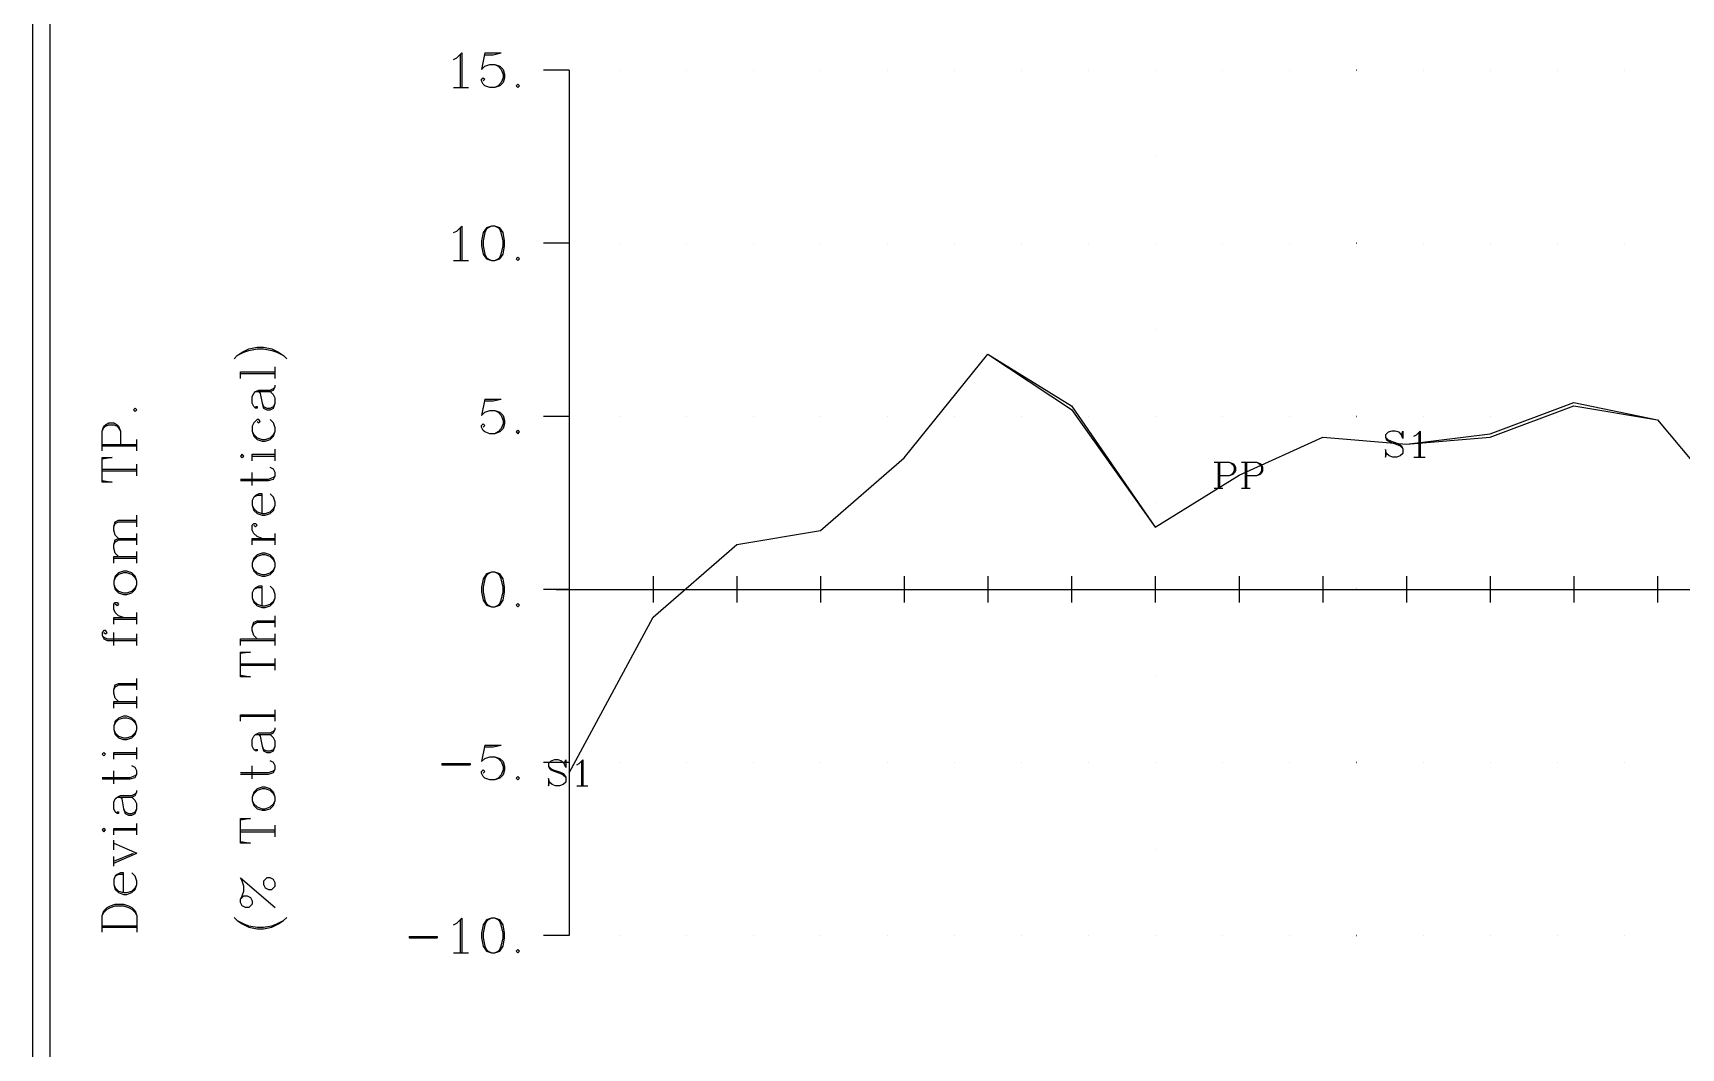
# Model space of a CAD drawing. Extents: x 10 to 200, y 0 to 250.
# Drawn here: x 10 to 105.3, y 134.5 to 193.2 of the extents above; entities that cross this region are included whole.
import ezdxf

# ---------------------------------------------------------------- set-up
doc = ezdxf.new("R2010")
doc.units = 0
doc.linetypes.add('1', pattern=[0])
for name, color, linetype in [('1', 7, '1'), ('2', 7, '1'), ('3', 7, '1')]:
    doc.layers.add(name, color=color, linetype=linetype)

msp = doc.modelspace()

# ---------------------------------------------------------------- linework, layer by layer
at = {"layer": '1'}
for p, q in [((34.69, 191.9), (34.69, 190)), ((36.12, 192), (35.93, 191.05)), ((36.12, 192), (37.07, 192)), ((41, 191), (39.5, 191)), ((41, 191), (41, 141)), ((34.31, 190), (35.17, 190)), ((34.69, 181.9), (34.69, 180)), ((41, 181), (39.5, 181)), ((34.31, 180), (35.17, 180)), ((22, 173.57), (24, 173.57)), ((22, 173.19), (22, 173.57)), ((22, 173.48), (24, 173.48)), ((24, 173.19), (24, 173.86)), ((36.12, 172), (35.93, 171.05)), ((36.12, 172), (37.07, 172)), ((41, 171), (39.5, 171)), ((16, 169), (16, 169.67)), ((90.1, 170.08), (90.1, 168.65)), ((14, 169.38), (16, 169.38)), ((14, 169.29), (16, 169.29)), ((22.67, 168.81), (24, 168.81)), ((22.67, 168.43), (22.67, 168.81)), ((22.67, 168.71), (24, 168.71)), ((24, 168.43), (24, 169.1)), ((89.82, 168.65), (90.46, 168.65)), ((14, 167.95), (16, 167.95)), ((14, 167.86), (16, 167.86)), ((16, 167.57), (16, 168.24)), ((22.67, 167), (22.67, 167.76)), ((78.5, 168.35), (78.5, 166.85)), ((78.57, 168.35), (78.57, 166.85)), ((80.07, 168.35), (80.07, 166.85)), ((80.14, 168.35), (80.14, 166.85)), ((78.28, 166.85), (78.78, 166.85)), ((79.85, 166.85), (80.35, 166.85)), ((16, 164.62), (16, 165.29)), ((16, 163.57), (16, 164.24)), ((22.67, 163.95), (24, 163.95)), ((22.67, 163.57), (22.67, 163.95)), ((22.67, 163.86), (24, 163.86)), ((24, 163.57), (24, 164.24)), ((14.67, 162.9), (16, 162.9)), ((14.67, 162.52), (14.67, 162.9)), ((16, 162.52), (16, 163.19)), ((14.67, 162.81), (16, 162.81)), ((41, 161), (39.5, 161)), ((40.24, 161), (41.76, 161)), ((41, 161.76), (41, 160.24)), ((45.08, 161), (46.6, 161)), ((45.84, 161.76), (45.84, 160.24)), ((49.92, 161), (51.44, 161)), ((50.68, 161.76), (50.68, 160.24)), ((54.75, 161), (56.28, 161)), ((55.52, 161.76), (55.52, 160.24)), ((59.59, 161), (61.12, 161)), ((60.35, 161.76), (60.35, 160.24)), ((64.43, 161), (65.96, 161)), ((65.19, 161.76), (65.19, 160.24)), ((69.27, 161), (70.79, 161)), ((70.03, 161.76), (70.03, 160.24)), ((74.11, 161), (75.63, 161)), ((74.87, 161.76), (74.87, 160.24)), ((78.95, 161), (80.47, 161)), ((79.71, 161.76), (79.71, 160.24)), ((83.79, 161), (85.31, 161)), ((84.55, 161.76), (84.55, 160.24)), ((88.63, 161), (90.15, 161)), ((89.39, 161.76), (89.39, 160.24)), ((93.46, 161), (94.99, 161)), ((94.23, 161.76), (94.23, 160.24)), ((98.3, 161), (99.83, 161)), ((99.06, 161.76), (99.06, 160.24)), ((103.14, 161), (104.67, 161)), ((103.9, 161.76), (103.9, 160.24)), ((14.67, 159.38), (16, 159.38)), ((14.67, 159), (14.67, 159.38)), ((14.67, 159.29), (16, 159.29)), ((16, 159), (16, 159.67)), ((24, 158.81), (24, 159.48)), ((14.67, 157.76), (14.67, 158.52)), ((16, 157.76), (16, 158.43)), ((22, 158.14), (24, 158.14)), ((22, 157.76), (22, 158.14)), ((24, 157.76), (24, 158.43)), ((22, 158.05), (24, 158.05)), ((22, 156.71), (24, 156.71)), ((22, 156.62), (24, 156.62)), ((24, 156.33), (24, 157)), ((16, 155.19), (16, 155.86)), ((14.67, 154.52), (16, 154.52)), ((14.67, 154.14), (14.67, 154.52)), ((14.67, 154.43), (16, 154.43)), ((16, 154.14), (16, 154.81)), ((22, 153.76), (24, 153.76)), ((22, 153.38), (22, 153.76)), ((22, 153.67), (24, 153.67)), ((24, 153.38), (24, 154.05)), ((14.67, 151.57), (16, 151.57)), ((14.67, 151.19), (14.67, 151.57)), ((14.67, 151.48), (16, 151.48)), ((16, 151.19), (16, 151.86)), ((36.12, 152), (35.93, 151.05)), ((36.12, 152), (37.07, 152)), ((14.67, 149.76), (14.67, 150.52)), ((22.67, 150.05), (22.67, 150.81)), ((41, 151), (39.5, 151)), ((41.71, 151.08), (41.71, 149.65)), ((41.43, 149.65), (42.07, 149.65)), ((14.67, 147.19), (16, 147.19)), ((14.67, 146.81), (14.67, 147.19)), ((14.67, 147.1), (16, 147.1)), ((16, 146.81), (16, 147.48)), ((22, 147.1), (24, 147.1)), ((22, 147), (24, 147)), ((24, 146.71), (24, 147.38)), ((14.67, 145.95), (14.67, 146.52)), ((14.67, 146.33), (16, 145.76)), ((14.67, 145.19), (16, 145.76)), ((14.67, 145.29), (15.81, 145.76)), ((14.67, 145), (14.67, 145.57)), ((22, 144.33), (24, 142.62)), ((14, 141.57), (16, 141.57)), ((14, 141.48), (16, 141.48)), ((34.69, 141.9), (34.69, 140)), ((41, 141), (39.5, 141)), ((34.31, 140), (35.17, 140))]:
    msp.add_line(p, q, dxfattribs=at)
for points in [[(34.31, 191.62), (34.5, 191.71), (34.79, 192), (34.79, 190)], [(36.12, 191.9), (36.6, 191.9), (37.07, 192)], [(35.93, 191.05), (36.12, 191.24), (36.4, 191.33), (36.69, 191.33), (36.98, 191.24), (37.17, 191.05), (37.26, 190.76), (37.26, 190.57), (37.17, 190.29), (36.98, 190.1), (36.69, 190), (36.4, 190), (36.12, 190.1), (36.02, 190.19), (35.93, 190.38), (35.93, 190.48), (36.02, 190.57), (36.12, 190.48), (36.02, 190.38)], [(36.69, 191.33), (36.88, 191.24), (37.07, 191.05), (37.17, 190.76), (37.17, 190.57), (37.07, 190.29), (36.88, 190.1), (36.69, 190)], [(38.02, 190.19), (37.93, 190.1), (38.02, 190), (38.12, 190.1), (38.02, 190.19)], [(34.31, 181.62), (34.5, 181.71), (34.79, 182), (34.79, 180)], [(36.5, 182), (36.21, 181.9), (36.02, 181.62), (35.93, 181.14), (35.93, 180.86), (36.02, 180.38), (36.21, 180.1), (36.5, 180), (36.69, 180), (36.98, 180.1), (37.17, 180.38), (37.26, 180.86), (37.26, 181.14), (37.17, 181.62), (36.98, 181.9), (36.69, 182), (36.5, 182)], [(36.5, 182), (36.31, 181.9), (36.21, 181.81), (36.12, 181.62), (36.02, 181.14), (36.02, 180.86), (36.12, 180.38), (36.21, 180.19), (36.31, 180.1), (36.5, 180)], [(36.69, 180), (36.88, 180.1), (36.98, 180.19), (37.07, 180.38), (37.17, 180.86), (37.17, 181.14), (37.07, 181.62), (36.98, 181.81), (36.88, 181.9), (36.69, 182)], [(38.02, 180.19), (37.93, 180.1), (38.02, 180), (38.12, 180.1), (38.02, 180.19)], [(21.62, 174.33), (21.81, 174.52), (22.1, 174.71), (22.48, 174.9), (22.95, 175), (23.33, 175), (23.81, 174.9), (24.19, 174.71), (24.48, 174.52), (24.67, 174.33)], [(21.81, 174.52), (22.19, 174.71), (22.48, 174.81), (22.95, 174.9), (23.33, 174.9), (23.81, 174.81), (24.1, 174.71), (24.48, 174.52)], [(41, 150.4), (45.84, 159.4), (50.68, 163.6), (55.52, 164.4), (60.35, 168.6), (65.19, 174.6), (70.03, 171.4), (74.87, 164.6), (79.71, 167.6), (84.55, 169.8), (89.39, 169.4), (94.23, 170), (99.06, 171.8), (103.9, 170.8), (108.74, 165)], [(41, 150.4), (45.84, 159.4), (50.68, 163.6), (55.52, 164.4), (60.35, 168.6), (65.19, 174.6), (70.03, 171.6), (74.87, 164.6), (79.71, 167.6), (84.55, 169.8), (89.39, 169.4), (94.23, 169.8), (99.06, 171.6), (103.9, 170.8), (108.74, 165)], [(22.86, 171.57), (22.95, 171.57), (22.95, 171.48), (22.86, 171.48), (22.76, 171.57), (22.67, 171.76), (22.67, 172.14), (22.76, 172.33), (22.86, 172.43), (23.05, 172.52), (23.71, 172.52), (23.9, 172.62), (24, 172.71)], [(22.86, 172.43), (23.71, 172.43), (23.9, 172.52), (24, 172.71), (24, 172.81)], [(23.05, 172.43), (23.14, 172.33), (23.24, 171.76), (23.33, 171.48), (23.52, 171.38), (23.71, 171.38), (23.9, 171.48), (24, 171.76), (24, 172.05), (23.9, 172.24), (23.71, 172.43)], [(15.81, 171.38), (15.9, 171.29), (16, 171.38), (15.9, 171.48), (15.81, 171.38)], [(23.24, 171.76), (23.33, 171.57), (23.52, 171.48), (23.71, 171.48), (23.9, 171.57), (24, 171.76)], [(36.12, 171.9), (36.6, 171.9), (37.07, 172)], [(14, 169), (14, 170.14), (14.1, 170.43), (14.19, 170.52), (14.38, 170.62), (14.67, 170.62), (14.86, 170.52), (14.95, 170.43), (15.05, 170.14), (15.05, 169.38)], [(14, 170.14), (14.1, 170.33), (14.19, 170.43), (14.38, 170.52), (14.67, 170.52), (14.86, 170.43), (14.95, 170.33), (15.05, 170.14)], [(22.95, 170.71), (23.05, 170.62), (23.14, 170.71), (23.05, 170.81), (22.95, 170.81), (22.76, 170.62), (22.67, 170.43), (22.67, 170.14), (22.76, 169.86), (22.95, 169.67), (23.24, 169.57), (23.43, 169.57), (23.71, 169.67), (23.9, 169.86), (24, 170.14), (24, 170.33), (23.9, 170.62), (23.71, 170.81)], [(35.93, 171.05), (36.12, 171.24), (36.4, 171.33), (36.69, 171.33), (36.98, 171.24), (37.17, 171.05), (37.26, 170.76), (37.26, 170.57), (37.17, 170.29), (36.98, 170.1), (36.69, 170), (36.4, 170), (36.12, 170.1), (36.02, 170.19), (35.93, 170.38), (35.93, 170.48), (36.02, 170.57), (36.12, 170.48), (36.02, 170.38)], [(36.69, 171.33), (36.88, 171.24), (37.07, 171.05), (37.17, 170.76), (37.17, 170.57), (37.07, 170.29), (36.88, 170.1), (36.69, 170)], [(22.67, 170.14), (22.76, 169.95), (22.95, 169.76), (23.24, 169.67), (23.43, 169.67), (23.71, 169.76), (23.9, 169.95), (24, 170.14)], [(38.02, 170.19), (37.93, 170.1), (38.02, 170), (38.12, 170.1), (38.02, 170.19)], [(89.1, 169.94), (89.17, 170.15), (89.17, 169.72), (89.1, 169.94), (88.96, 170.08), (88.74, 170.15), (88.53, 170.15), (88.32, 170.08), (88.17, 169.94), (88.17, 169.79), (88.24, 169.65), (88.32, 169.58), (88.46, 169.51), (88.89, 169.36), (89.03, 169.29), (89.17, 169.15)], [(88.17, 169.79), (88.32, 169.65), (88.46, 169.58), (88.89, 169.44), (89.03, 169.36), (89.1, 169.29), (89.17, 169.15), (89.17, 168.86), (89.03, 168.72), (88.82, 168.65), (88.6, 168.65), (88.39, 168.72), (88.24, 168.86), (88.17, 169.08), (88.17, 168.65), (88.24, 168.86)], [(89.82, 169.86), (89.96, 169.94), (90.17, 170.15), (90.17, 168.65)], [(14, 167.29), (14.57, 167.19), (14, 167.19), (14, 168.62), (14.57, 168.62), (14, 168.52)], [(22, 168.71), (22.1, 168.62), (22.19, 168.71), (22.1, 168.81), (22, 168.71)], [(22, 167.29), (23.62, 167.29), (23.9, 167.38), (24, 167.57), (24, 167.76), (23.9, 167.95), (23.71, 168.05)], [(78.28, 168.35), (79.14, 168.35), (79.35, 168.28), (79.42, 168.21), (79.5, 168.06), (79.5, 167.85), (79.42, 167.71), (79.35, 167.64), (79.14, 167.56), (78.57, 167.56)], [(79.14, 168.35), (79.28, 168.28), (79.35, 168.21), (79.42, 168.06), (79.42, 167.85), (79.35, 167.71), (79.28, 167.64), (79.14, 167.56)], [(79.85, 168.35), (80.71, 168.35), (80.92, 168.28), (81, 168.21), (81.07, 168.06), (81.07, 167.85), (81, 167.71), (80.92, 167.64), (80.71, 167.56), (80.14, 167.56)], [(80.71, 168.35), (80.85, 168.28), (80.92, 168.21), (81, 168.06), (81, 167.85), (80.92, 167.71), (80.85, 167.64), (80.71, 167.56)], [(22, 167.38), (23.62, 167.38), (23.9, 167.48), (24, 167.57)], [(23.24, 165.38), (23.24, 166.52), (23.05, 166.52), (22.86, 166.43), (22.76, 166.33), (22.67, 166.14), (22.67, 165.86), (22.76, 165.57), (22.95, 165.38), (23.24, 165.29), (23.43, 165.29), (23.71, 165.38), (23.9, 165.57), (24, 165.86), (24, 166.05), (23.9, 166.33), (23.71, 166.52)], [(22.67, 165.86), (22.76, 165.67), (22.95, 165.48), (23.24, 165.38), (23.43, 165.38), (23.71, 165.48), (23.9, 165.67), (24, 165.86)], [(23.24, 166.43), (22.95, 166.43), (22.76, 166.33)], [(14.95, 163.95), (14.76, 164.14), (14.67, 164.43), (14.67, 164.62), (14.76, 164.9), (14.95, 165), (16, 165)], [(14.67, 164.62), (14.76, 164.81), (14.95, 164.9), (16, 164.9)], [(23.24, 163.95), (22.95, 164.05), (22.76, 164.24), (22.67, 164.43), (22.67, 164.71), (22.76, 164.81), (22.86, 164.81), (22.95, 164.71), (22.86, 164.62), (22.76, 164.71)], [(14.95, 162.9), (14.76, 163.1), (14.67, 163.38), (14.67, 163.57), (14.76, 163.86), (14.95, 163.95), (16, 163.95)], [(14.67, 163.57), (14.76, 163.76), (14.95, 163.86), (16, 163.86)], [(22.67, 162.33), (22.76, 162.05), (22.95, 161.86), (23.24, 161.76), (23.43, 161.76), (23.71, 161.86), (23.9, 162.05), (24, 162.33), (24, 162.52), (23.9, 162.81), (23.71, 163), (23.43, 163.1), (23.24, 163.1), (22.95, 163), (22.76, 162.81), (22.67, 162.52), (22.67, 162.33)], [(24, 162.52), (23.9, 162.71), (23.71, 162.9), (23.43, 163), (23.24, 163), (22.95, 162.9), (22.76, 162.71), (22.67, 162.52)], [(14.67, 161.29), (14.76, 161), (14.95, 160.81), (15.24, 160.71), (15.43, 160.71), (15.71, 160.81), (15.9, 161), (16, 161.29), (16, 161.48), (15.9, 161.76), (15.71, 161.95), (15.43, 162.05), (15.24, 162.05), (14.95, 161.95), (14.76, 161.76), (14.67, 161.48), (14.67, 161.29)], [(16, 161.48), (15.9, 161.67), (15.71, 161.86), (15.43, 161.95), (15.24, 161.95), (14.95, 161.86), (14.76, 161.67), (14.67, 161.48)], [(22.67, 162.33), (22.76, 162.14), (22.95, 161.95), (23.24, 161.86), (23.43, 161.86), (23.71, 161.95), (23.9, 162.14), (24, 162.33)], [(36.5, 162), (36.21, 161.9), (36.02, 161.62), (35.93, 161.14), (35.93, 160.86), (36.02, 160.38), (36.21, 160.1), (36.5, 160), (36.69, 160), (36.98, 160.1), (37.17, 160.38), (37.26, 160.86), (37.26, 161.14), (37.17, 161.62), (36.98, 161.9), (36.69, 162), (36.5, 162)], [(36.5, 162), (36.31, 161.9), (36.21, 161.81), (36.12, 161.62), (36.02, 161.14), (36.02, 160.86), (36.12, 160.38), (36.21, 160.19), (36.31, 160.1), (36.5, 160)], [(36.69, 160), (36.88, 160.1), (36.98, 160.19), (37.07, 160.38), (37.17, 160.86), (37.17, 161.14), (37.07, 161.62), (36.98, 161.81), (36.88, 161.9), (36.69, 162)], [(14.67, 161.29), (14.76, 161.1), (14.95, 160.9), (15.24, 160.81), (15.43, 160.81), (15.71, 160.9), (15.9, 161.1), (16, 161.29)], [(23.24, 160.05), (23.24, 161.19), (23.05, 161.19), (22.86, 161.1), (22.76, 161), (22.67, 160.81), (22.67, 160.52), (22.76, 160.24), (22.95, 160.05), (23.24, 159.95), (23.43, 159.95), (23.71, 160.05), (23.9, 160.24), (24, 160.52), (24, 160.71), (23.9, 161), (23.71, 161.19)], [(23.24, 161.1), (22.95, 161.1), (22.76, 161)], [(41, 161), (45.84, 161), (50.68, 161), (55.52, 161), (60.35, 161), (65.19, 161), (70.03, 161), (74.87, 161), (79.71, 161), (84.55, 161), (89.39, 161), (94.23, 161), (99.06, 161), (103.9, 161), (108.74, 161)], [(15.24, 159.38), (14.95, 159.48), (14.76, 159.67), (14.67, 159.86), (14.67, 160.14), (14.76, 160.24), (14.86, 160.24), (14.95, 160.14), (14.86, 160.05), (14.76, 160.14)], [(22.67, 160.52), (22.76, 160.33), (22.95, 160.14), (23.24, 160.05), (23.43, 160.05), (23.71, 160.14), (23.9, 160.33), (24, 160.52)], [(38.02, 160.19), (37.93, 160.1), (38.02, 160), (38.12, 160.1), (38.02, 160.19)], [(22.95, 158.14), (22.76, 158.33), (22.67, 158.62), (22.67, 158.81), (22.76, 159.1), (22.95, 159.19), (24, 159.19)], [(22.67, 158.81), (22.76, 159), (22.95, 159.1), (24, 159.1)], [(14.1, 158.52), (14.19, 158.43), (14.29, 158.52), (14.19, 158.62), (14.1, 158.62), (14, 158.52), (14, 158.33), (14.1, 158.14), (14.29, 158.05), (16, 158.05)], [(14, 158.33), (14.1, 158.24), (14.29, 158.14), (16, 158.14)], [(22, 156.05), (22.57, 155.95), (22, 155.95), (22, 157.38), (22.57, 157.38), (22, 157.29)], [(14.95, 154.52), (14.76, 154.71), (14.67, 155), (14.67, 155.19), (14.76, 155.48), (14.95, 155.57), (16, 155.57)], [(14.67, 155.19), (14.76, 155.38), (14.95, 155.48), (16, 155.48)], [(14.67, 152.9), (14.76, 152.62), (14.95, 152.43), (15.24, 152.33), (15.43, 152.33), (15.71, 152.43), (15.9, 152.62), (16, 152.9), (16, 153.1), (15.9, 153.38), (15.71, 153.57), (15.43, 153.67), (15.24, 153.67), (14.95, 153.57), (14.76, 153.38), (14.67, 153.1), (14.67, 152.9)], [(16, 153.1), (15.9, 153.29), (15.71, 153.48), (15.43, 153.57), (15.24, 153.57), (14.95, 153.48), (14.76, 153.29), (14.67, 153.1)], [(14.67, 152.9), (14.76, 152.71), (14.95, 152.52), (15.24, 152.43), (15.43, 152.43), (15.71, 152.52), (15.9, 152.71), (16, 152.9)], [(22.86, 151.76), (22.95, 151.76), (22.95, 151.67), (22.86, 151.67), (22.76, 151.76), (22.67, 151.95), (22.67, 152.33), (22.76, 152.52), (22.86, 152.62), (23.05, 152.71), (23.71, 152.71), (23.9, 152.81), (24, 152.9)], [(22.86, 152.62), (23.71, 152.62), (23.9, 152.71), (24, 152.9), (24, 153)], [(23.05, 152.62), (23.14, 152.52), (23.24, 151.95), (23.33, 151.67), (23.52, 151.57), (23.71, 151.57), (23.9, 151.67), (24, 151.95), (24, 152.24), (23.9, 152.43), (23.71, 152.62)], [(14, 151.48), (14.1, 151.38), (14.19, 151.48), (14.1, 151.57), (14, 151.48)], [(23.24, 151.95), (23.33, 151.76), (23.52, 151.67), (23.71, 151.67), (23.9, 151.76), (24, 151.95)], [(36.12, 151.9), (36.6, 151.9), (37.07, 152)], [(14, 150.05), (15.62, 150.05), (15.9, 150.14), (16, 150.33), (16, 150.52), (15.9, 150.71), (15.71, 150.81)], [(22, 150.33), (23.62, 150.33), (23.9, 150.43), (24, 150.62), (24, 150.81), (23.9, 151), (23.71, 151.1)], [(22, 150.43), (23.62, 150.43), (23.9, 150.52), (24, 150.62)], [(33.64, 150.95), (35.26, 150.95), (35.26, 150.86)], [(33.64, 150.95), (33.64, 150.86), (35.26, 150.86)], [(35.93, 151.05), (36.12, 151.24), (36.4, 151.33), (36.69, 151.33), (36.98, 151.24), (37.17, 151.05), (37.26, 150.76), (37.26, 150.57), (37.17, 150.29), (36.98, 150.1), (36.69, 150), (36.4, 150), (36.12, 150.1), (36.02, 150.19), (35.93, 150.38), (35.93, 150.48), (36.02, 150.57), (36.12, 150.48), (36.02, 150.38)], [(36.69, 151.33), (36.88, 151.24), (37.07, 151.05), (37.17, 150.76), (37.17, 150.57), (37.07, 150.29), (36.88, 150.1), (36.69, 150)], [(40.71, 150.94), (40.79, 151.15), (40.79, 150.72), (40.71, 150.94), (40.57, 151.08), (40.36, 151.15), (40.14, 151.15), (39.93, 151.08), (39.79, 150.94), (39.79, 150.79), (39.86, 150.65), (39.93, 150.58), (40.07, 150.51), (40.5, 150.36), (40.64, 150.29), (40.79, 150.15)], [(39.79, 150.79), (39.93, 150.65), (40.07, 150.58), (40.5, 150.44), (40.64, 150.36), (40.71, 150.29), (40.79, 150.15), (40.79, 149.86), (40.64, 149.72), (40.43, 149.65), (40.21, 149.65), (40, 149.72), (39.86, 149.86), (39.79, 150.08), (39.79, 149.65), (39.86, 149.86)], [(41.43, 150.86), (41.57, 150.94), (41.79, 151.15), (41.79, 149.65)], [(14, 150.14), (15.62, 150.14), (15.9, 150.24), (16, 150.33)], [(22.67, 148.81), (22.76, 148.52), (22.95, 148.33), (23.24, 148.24), (23.43, 148.24), (23.71, 148.33), (23.9, 148.52), (24, 148.81), (24, 149), (23.9, 149.29), (23.71, 149.48), (23.43, 149.57), (23.24, 149.57), (22.95, 149.48), (22.76, 149.29), (22.67, 149), (22.67, 148.81)], [(38.02, 150.19), (37.93, 150.1), (38.02, 150), (38.12, 150.1), (38.02, 150.19)], [(14.86, 148.14), (14.95, 148.14), (14.95, 148.05), (14.86, 148.05), (14.76, 148.14), (14.67, 148.33), (14.67, 148.71), (14.76, 148.9), (14.86, 149), (15.05, 149.1), (15.71, 149.1), (15.9, 149.19), (16, 149.29)], [(14.86, 149), (15.71, 149), (15.9, 149.1), (16, 149.29), (16, 149.38)], [(15.05, 149), (15.14, 148.9), (15.24, 148.33), (15.33, 148.05), (15.52, 147.95), (15.71, 147.95), (15.9, 148.05), (16, 148.33), (16, 148.62), (15.9, 148.81), (15.71, 149)], [(24, 149), (23.9, 149.19), (23.71, 149.38), (23.43, 149.48), (23.24, 149.48), (22.95, 149.38), (22.76, 149.19), (22.67, 149)], [(22.67, 148.81), (22.76, 148.62), (22.95, 148.43), (23.24, 148.33), (23.43, 148.33), (23.71, 148.43), (23.9, 148.62), (24, 148.81)], [(15.24, 148.33), (15.33, 148.14), (15.52, 148.05), (15.71, 148.05), (15.9, 148.14), (16, 148.33)], [(22, 146.43), (22.57, 146.33), (22, 146.33), (22, 147.76), (22.57, 147.76), (22, 147.67)], [(14, 147.1), (14.1, 147), (14.19, 147.1), (14.1, 147.19), (14, 147.1)], [(15.24, 143.48), (15.24, 144.62), (15.05, 144.62), (14.86, 144.52), (14.76, 144.43), (14.67, 144.24), (14.67, 143.95), (14.76, 143.67), (14.95, 143.48), (15.24, 143.38), (15.43, 143.38), (15.71, 143.48), (15.9, 143.67), (16, 143.95), (16, 144.14), (15.9, 144.43), (15.71, 144.62)], [(14.67, 143.95), (14.76, 143.76), (14.95, 143.57), (15.24, 143.48), (15.43, 143.48), (15.71, 143.57), (15.9, 143.76), (16, 143.95)], [(15.24, 144.52), (14.95, 144.52), (14.76, 144.43)], [(22, 143.1), (22.19, 143.29), (22.38, 143.29), (22.57, 143.19), (22.67, 143), (22.67, 142.81), (22.48, 142.62), (22.29, 142.62), (22.1, 142.71), (22, 142.9), (22, 143.1), (22.1, 143.29), (22.19, 143.57), (22.19, 143.86), (22.1, 144.14), (22, 144.33)], [(23.33, 143.95), (23.43, 143.76), (23.62, 143.67), (23.81, 143.67), (24, 143.86), (24, 144.05), (23.9, 144.24), (23.71, 144.33), (23.52, 144.33), (23.33, 144.14), (23.33, 143.95)], [(14, 141.19), (14, 142.14), (14.1, 142.43), (14.29, 142.62), (14.48, 142.71), (14.76, 142.81), (15.24, 142.81), (15.52, 142.71), (15.71, 142.62), (15.9, 142.43), (16, 142.14), (16, 141.19)], [(14, 142.14), (14.1, 142.33), (14.29, 142.52), (14.48, 142.62), (14.76, 142.71), (15.24, 142.71), (15.52, 142.62), (15.71, 142.52), (15.9, 142.33), (16, 142.14)], [(21.62, 142.05), (21.81, 141.86), (22.1, 141.67), (22.48, 141.48), (22.95, 141.38), (23.33, 141.38), (23.81, 141.48), (24.19, 141.67), (24.48, 141.86), (24.67, 142.05)], [(34.31, 141.62), (34.5, 141.71), (34.79, 142), (34.79, 140)], [(36.5, 142), (36.21, 141.9), (36.02, 141.62), (35.93, 141.14), (35.93, 140.86), (36.02, 140.38), (36.21, 140.1), (36.5, 140), (36.69, 140), (36.98, 140.1), (37.17, 140.38), (37.26, 140.86), (37.26, 141.14), (37.17, 141.62), (36.98, 141.9), (36.69, 142), (36.5, 142)], [(36.5, 142), (36.31, 141.9), (36.21, 141.81), (36.12, 141.62), (36.02, 141.14), (36.02, 140.86), (36.12, 140.38), (36.21, 140.19), (36.31, 140.1), (36.5, 140)], [(36.69, 140), (36.88, 140.1), (36.98, 140.19), (37.07, 140.38), (37.17, 140.86), (37.17, 141.14), (37.07, 141.62), (36.98, 141.81), (36.88, 141.9), (36.69, 142)], [(21.81, 141.86), (22.19, 141.67), (22.48, 141.57), (22.95, 141.48), (23.33, 141.48), (23.81, 141.57), (24.1, 141.67), (24.48, 141.86)], [(31.74, 140.95), (33.36, 140.95), (33.36, 140.86)], [(31.74, 140.95), (31.74, 140.86), (33.36, 140.86)], [(38.02, 140.19), (37.93, 140.1), (38.02, 140), (38.12, 140.1), (38.02, 140.19)]]:
    msp.add_lwpolyline(points, dxfattribs=at)
at = {"layer": '2'}
for points in [[(11, 1), (11, 249), (199, 249), (199, 1), (11, 1)], [(43.9, 191), (43.9, 191), (43.9, 191), (43.9, 191), (43.9, 191)], [(47.78, 191), (47.77, 191), (47.77, 191), (47.78, 191), (47.78, 191)], [(51.65, 191), (51.64, 191), (51.64, 191), (51.65, 191), (51.65, 191)], [(55.52, 191), (55.51, 191), (55.51, 191), (55.52, 191), (55.52, 191)], [(59.39, 191), (59.39, 191), (59.39, 191), (59.39, 191), (59.39, 191)], [(63.26, 191), (63.26, 191), (63.26, 191), (63.26, 191), (63.26, 191)], [(67.13, 191), (67.13, 191), (67.13, 191), (67.13, 191), (67.13, 191)], [(71, 191), (71, 191), (71, 191), (71, 191), (71, 191)], [(74.87, 191), (74.87, 191), (74.87, 191), (74.87, 191), (74.87, 191)], [(74.87, 191), (74.87, 191), (74.87, 191), (74.87, 191), (74.87, 191)], [(78.74, 191), (78.74, 191), (78.74, 191), (78.74, 191), (78.74, 191)], [(82.61, 191), (82.61, 191), (82.61, 191), (82.61, 191), (82.61, 191)], [(86.49, 191), (86.48, 191), (86.48, 191), (86.49, 191), (86.49, 191)], [(90.36, 191), (90.35, 191), (90.35, 191), (90.36, 191), (90.36, 191)], [(94.23, 191), (94.22, 191), (94.22, 191), (94.23, 191), (94.23, 191)], [(98.1, 191), (98.1, 191), (98.1, 191), (98.1, 191), (98.1, 191)], [(101.97, 191), (101.97, 191), (101.97, 191), (101.97, 191), (101.97, 191)], [(74.87, 186), (74.87, 186), (74.87, 186), (74.87, 186), (74.87, 186)], [(43.9, 181), (43.9, 181), (43.9, 181), (43.9, 181), (43.9, 181)], [(47.78, 181), (47.77, 181), (47.77, 181), (47.78, 181), (47.78, 181)], [(51.65, 181), (51.64, 181), (51.64, 181), (51.65, 181), (51.65, 181)], [(55.52, 181), (55.51, 181), (55.51, 181), (55.52, 181), (55.52, 181)], [(59.39, 181), (59.39, 181), (59.39, 181), (59.39, 181), (59.39, 181)], [(63.26, 181), (63.26, 181), (63.26, 181), (63.26, 181), (63.26, 181)], [(67.13, 181), (67.13, 181), (67.13, 181), (67.13, 181), (67.13, 181)], [(71, 181), (71, 181), (71, 181), (71, 181), (71, 181)], [(74.87, 181), (74.87, 181), (74.87, 181), (74.87, 181), (74.87, 181)], [(74.87, 181), (74.87, 181), (74.87, 181), (74.87, 181), (74.87, 181)], [(78.74, 181), (78.74, 181), (78.74, 181), (78.74, 181), (78.74, 181)], [(82.61, 181), (82.61, 181), (82.61, 181), (82.61, 181), (82.61, 181)], [(86.49, 181), (86.48, 181), (86.48, 181), (86.49, 181), (86.49, 181)], [(90.36, 181), (90.35, 181), (90.35, 181), (90.36, 181), (90.36, 181)], [(94.23, 181), (94.22, 181), (94.22, 181), (94.23, 181), (94.23, 181)], [(98.1, 181), (98.1, 181), (98.1, 181), (98.1, 181), (98.1, 181)], [(101.97, 181), (101.97, 181), (101.97, 181), (101.97, 181), (101.97, 181)], [(74.87, 176), (74.87, 176), (74.87, 176), (74.87, 176), (74.87, 176)], [(43.9, 171), (43.9, 171), (43.9, 171), (43.9, 171), (43.9, 171)], [(47.78, 171), (47.77, 171), (47.77, 171), (47.78, 171), (47.78, 171)], [(51.65, 171), (51.64, 171), (51.64, 171), (51.65, 171), (51.65, 171)], [(55.52, 171), (55.51, 171), (55.51, 171), (55.52, 171), (55.52, 171)], [(59.39, 171), (59.39, 171), (59.39, 171), (59.39, 171), (59.39, 171)], [(63.26, 171), (63.26, 171), (63.26, 171), (63.26, 171), (63.26, 171)], [(67.13, 171), (67.13, 171), (67.13, 171), (67.13, 171), (67.13, 171)], [(71, 171), (71, 171), (71, 171), (71, 171), (71, 171)], [(74.87, 171), (74.87, 171), (74.87, 171), (74.87, 171), (74.87, 171)], [(74.87, 171), (74.87, 171), (74.87, 171), (74.87, 171), (74.87, 171)], [(78.74, 171), (78.74, 171), (78.74, 171), (78.74, 171), (78.74, 171)], [(82.61, 171), (82.61, 171), (82.61, 171), (82.61, 171), (82.61, 171)], [(86.49, 171), (86.48, 171), (86.48, 171), (86.49, 171), (86.49, 171)], [(90.36, 171), (90.35, 171), (90.35, 171), (90.36, 171), (90.36, 171)], [(94.23, 171), (94.22, 171), (94.22, 171), (94.23, 171), (94.23, 171)], [(98.1, 171), (98.1, 171), (98.1, 171), (98.1, 171), (98.1, 171)], [(101.97, 171), (101.97, 171), (101.97, 171), (101.97, 171), (101.97, 171)], [(74.87, 166), (74.87, 166), (74.87, 166), (74.87, 166), (74.87, 166)], [(43.9, 161), (43.9, 161), (43.9, 161), (43.9, 161), (43.9, 161)], [(47.78, 161), (47.77, 161), (47.77, 161), (47.78, 161), (47.78, 161)], [(51.65, 161), (51.64, 161), (51.64, 161), (51.65, 161), (51.65, 161)], [(55.52, 161), (55.51, 161), (55.51, 161), (55.52, 161), (55.52, 161)], [(59.39, 161), (59.39, 161), (59.39, 161), (59.39, 161), (59.39, 161)], [(63.26, 161), (63.26, 161), (63.26, 161), (63.26, 161), (63.26, 161)], [(67.13, 161), (67.13, 161), (67.13, 161), (67.13, 161), (67.13, 161)], [(71, 161), (71, 161), (71, 161), (71, 161), (71, 161)], [(74.87, 161), (74.87, 161), (74.87, 161), (74.87, 161), (74.87, 161)], [(74.87, 161), (74.87, 161), (74.87, 161), (74.87, 161), (74.87, 161)], [(78.74, 161), (78.74, 161), (78.74, 161), (78.74, 161), (78.74, 161)], [(82.61, 161), (82.61, 161), (82.61, 161), (82.61, 161), (82.61, 161)], [(86.49, 161), (86.48, 161), (86.48, 161), (86.49, 161), (86.49, 161)], [(90.36, 161), (90.35, 161), (90.35, 161), (90.36, 161), (90.36, 161)], [(94.23, 161), (94.22, 161), (94.22, 161), (94.23, 161), (94.23, 161)], [(98.1, 161), (98.1, 161), (98.1, 161), (98.1, 161), (98.1, 161)], [(101.97, 161), (101.97, 161), (101.97, 161), (101.97, 161), (101.97, 161)], [(74.87, 156), (74.87, 156), (74.87, 156), (74.87, 156), (74.87, 156)], [(43.9, 151), (43.9, 151), (43.9, 151), (43.9, 151), (43.9, 151)], [(47.78, 151), (47.77, 151), (47.77, 151), (47.78, 151), (47.78, 151)], [(51.65, 151), (51.64, 151), (51.64, 151), (51.65, 151), (51.65, 151)], [(55.52, 151), (55.51, 151), (55.51, 151), (55.52, 151), (55.52, 151)], [(59.39, 151), (59.39, 151), (59.39, 151), (59.39, 151), (59.39, 151)], [(63.26, 151), (63.26, 151), (63.26, 151), (63.26, 151), (63.26, 151)], [(67.13, 151), (67.13, 151), (67.13, 151), (67.13, 151), (67.13, 151)], [(71, 151), (71, 151), (71, 151), (71, 151), (71, 151)], [(74.87, 151), (74.87, 151), (74.87, 151), (74.87, 151), (74.87, 151)], [(74.87, 151), (74.87, 151), (74.87, 151), (74.87, 151), (74.87, 151)], [(78.74, 151), (78.74, 151), (78.74, 151), (78.74, 151), (78.74, 151)], [(82.61, 151), (82.61, 151), (82.61, 151), (82.61, 151), (82.61, 151)], [(86.49, 151), (86.48, 151), (86.48, 151), (86.49, 151), (86.49, 151)], [(90.36, 151), (90.35, 151), (90.35, 151), (90.36, 151), (90.36, 151)], [(94.23, 151), (94.22, 151), (94.22, 151), (94.23, 151), (94.23, 151)], [(98.1, 151), (98.1, 151), (98.1, 151), (98.1, 151), (98.1, 151)], [(101.97, 151), (101.97, 151), (101.97, 151), (101.97, 151), (101.97, 151)], [(74.87, 146), (74.87, 146), (74.87, 146), (74.87, 146), (74.87, 146)], [(43.9, 141), (43.9, 141), (43.9, 141), (43.9, 141), (43.9, 141)], [(47.78, 141), (47.77, 141), (47.77, 141), (47.78, 141), (47.78, 141)], [(51.65, 141), (51.64, 141), (51.64, 141), (51.65, 141), (51.65, 141)], [(55.52, 141), (55.51, 141), (55.51, 141), (55.52, 141), (55.52, 141)], [(59.39, 141), (59.39, 141), (59.39, 141), (59.39, 141), (59.39, 141)], [(63.26, 141), (63.26, 141), (63.26, 141), (63.26, 141), (63.26, 141)], [(67.13, 141), (67.13, 141), (67.13, 141), (67.13, 141), (67.13, 141)], [(71, 141), (71, 141), (71, 141), (71, 141), (71, 141)], [(74.87, 141), (74.87, 141), (74.87, 141), (74.87, 141), (74.87, 141)], [(74.87, 141), (74.87, 141), (74.87, 141), (74.87, 141), (74.87, 141)], [(78.74, 141), (78.74, 141), (78.74, 141), (78.74, 141), (78.74, 141)], [(82.61, 141), (82.61, 141), (82.61, 141), (82.61, 141), (82.61, 141)], [(86.49, 141), (86.48, 141), (86.48, 141), (86.49, 141), (86.49, 141)], [(90.36, 141), (90.35, 141), (90.35, 141), (90.36, 141), (90.36, 141)], [(94.23, 141), (94.22, 141), (94.22, 141), (94.23, 141), (94.23, 141)], [(98.1, 141), (98.1, 141), (98.1, 141), (98.1, 141), (98.1, 141)], [(101.97, 141), (101.97, 141), (101.97, 141), (101.97, 141), (101.97, 141)]]:
    msp.add_lwpolyline(points, dxfattribs=at)
at = {"layer": '3'}
msp.add_lwpolyline([(10, 0), (10, 250), (200, 250), (200, 0), (10, 0)], dxfattribs=at)

doc.saveas('drawing.dxf')
